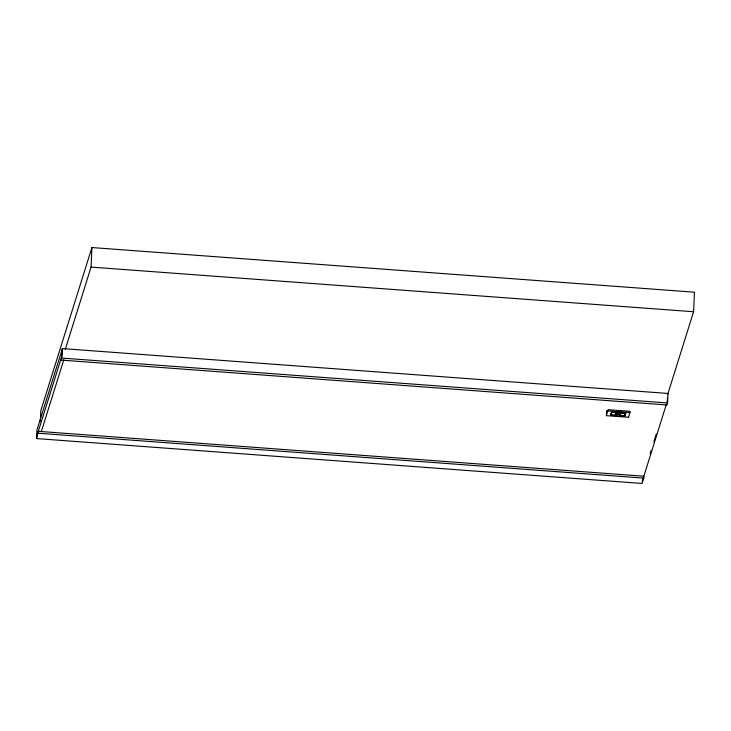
<?xml version="1.0" encoding="UTF-8"?>
<svg xmlns="http://www.w3.org/2000/svg" width="731" height="731" viewBox="0 0 731 731"><rect width="100%" height="100%" fill="white"/><g stroke="black" fill="none" stroke-linecap="round" stroke-linejoin="round"><path stroke-width="1.1" d="M625.855 412.622L624.813 416.305L610.595 415.254L611.637 411.8M628.505 416.624L628.523 417.3L630.168 411.325L608.037 409.68L606.419 415.656L606.556 410.658M36.55 438.573L38.314 431.327L643.847 476.201L643.764 478.101L642.092 483.456L36.55 438.573L36.925 430.02L62.446 348.586L667.988 393.461L667.567 402.964L666.937 404.974L61.404 360.1L61.523 357.249M40.324 421.559L40.799 410.703L91.923 247.544L694.45 292.199L693.591 311.744L667.668 394.466M62.135 349.592L61.843 356.244L36.632 436.672M61.404 360.1L62.446 348.586M65.26 349.427L91.064 267.089L91.923 247.544M610.897 413.801L610.86 414.742L615.429 415.08L616.242 411.681M615.429 415.08L615.475 414.139M616.361 411.69L615.694 414.102L620.29 414.44L615.694 414.102M611.628 412.284L625.608 413.326L624.831 415.784L620.263 415.436L620.299 414.495M619.111 411.9L620.948 412.037L620.18 414.486M667.522 397.792L667.065 402.123M610.595 415.254L610.696 414.157M607.89 410.968L630.021 412.613M41.347 431.464L63.835 359.725M620.436 413.673L620.948 412.037M620.555 413.682L621.076 412.037L620.263 415.436M624.877 414.842L625.389 413.198M624.978 414.888L625.508 413.198M650.133 453.695L651.157 450.442M653.88 441.743L656.264 434.132M642.174 481.546L666.352 404.38M91.064 267.089L693.591 311.744M62.025 358.089L667.567 402.964M611.637 411.928L625.855 412.978M615.703 413.91L620.345 414.322M615.136 414.157L620.61 414.559M606.392 415.665L628.559 417.264M38.231 433.227L643.764 478.101"/></g></svg>
